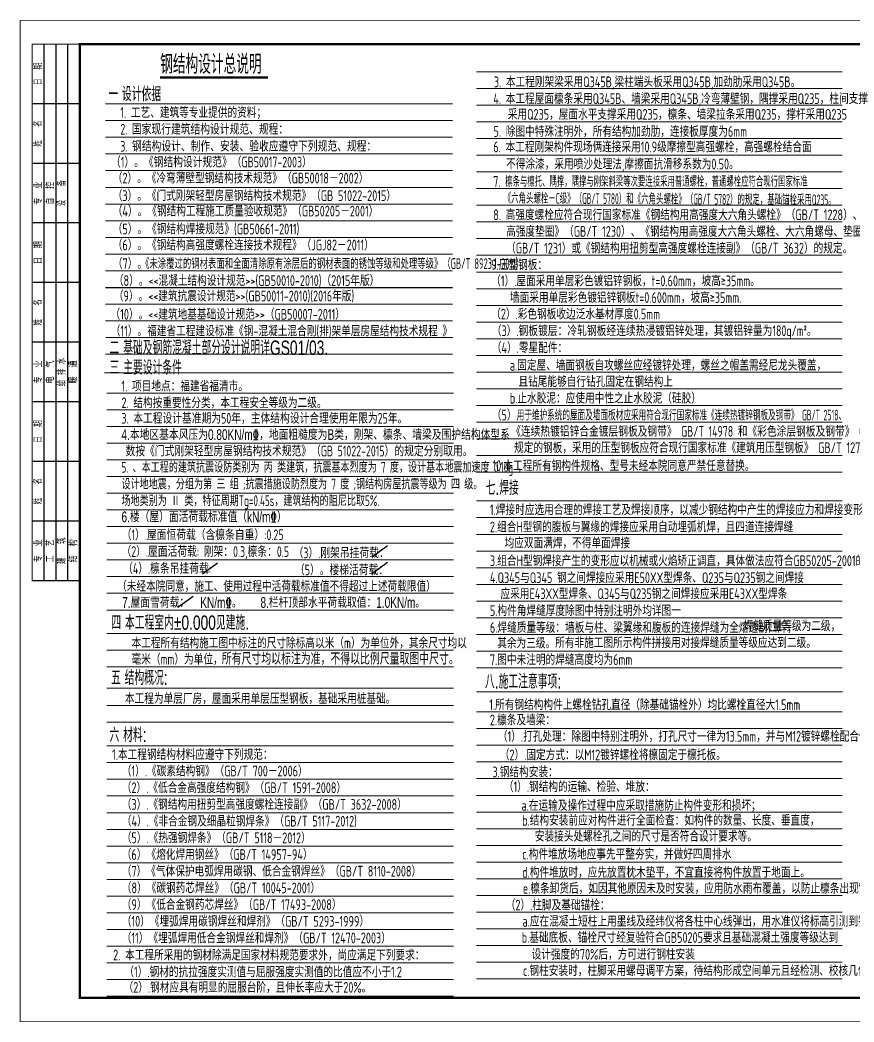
# Model space of a CAD drawing. Extents: x 287065 to 1473467, y 284802 to 344222.
# Drawn here: x 517427 to 552396, y 284812 to 326832 of the extents above; entities that cross this region are included whole.
import ezdxf
from ezdxf.enums import TextEntityAlignment as Align

# ---------------------------------------------------------------- set-up
doc = ezdxf.new("R2010")
doc.units = 0
doc.header["$LTSCALE"] = 1000
doc.linetypes.add('CENTER', pattern=[2, 1.25, -0.25, 0.25, -0.25])
for name, color, linetype in [('FRAME', 3, 'CONTINUOUS'), ('TEXT', 7, 'CONTINUOUS'), ('填充', 8, 'CONTINUOUS')]:
    doc.layers.add(name, color=color, linetype=linetype)
doc.styles.add('DIM', font='hromans.shx', dxfattribs={"width": 0.7, "bigfont": 'a.shx'})
doc.styles.add('DXFS', font='txt.shx', dxfattribs={"width": 0.7, "bigfont": 'dxfs.shx'})
doc.styles.add('hztxt', font='tssdeng.shx', dxfattribs={"width": 0.7, "height": 10, "bigfont": 'tssdchn.shx'})
doc.styles.add('sts', font='SROMANC', dxfattribs={"width": 0.8, "bigfont": 'STS'})

# ---------------------------------------------------------------- blocks, each defined once
blk = doc.blocks.new('A$C2F0C53E4')
at = {"layer": 'FRAME', "lineweight": 18}
blk.add_line((0, 0), (0, 42000), dxfattribs=at)
at = {"layer": 'FRAME'}
for points in [[(10, 42010, 20, 20, 0), (10, 10, 20, 20, 0), (59410, 10, 20, 20, 0), (59410, 42010, 20, 20, 0)], [(2510, 41010, 100, 100, 0), (2510, 1010, 100, 100, 0), (58410, 1010, 100, 100, 0), (58410, 41010, 100, 100, 0)]]:
    blk.add_lwpolyline(points, format="xyseb", close=True, dxfattribs=at)
blk.add_lwpolyline([(2510, 41010, 50, 50, 0), (510, 41010, 50, 50, 0), (510, 18510, 50, 50, 0), (2510, 18510, 50, 50, 0)], format="xyseb", dxfattribs=at)
for points in [[(1010, 18510), (1010, 41010)], [(1510, 18510), (1510, 41010)], [(2010, 18510), (2010, 41010)], [(2510, 38510), (510, 38510)], [(2510, 36010), (510, 36010)], [(2510, 33510), (510, 33510)], [(2510, 31010), (510, 31010)], [(2510, 28510), (510, 28510)], [(2510, 26010), (510, 26010)], [(2510, 23510), (510, 23510)], [(2510, 21010), (510, 21010)]]:
    blk.add_lwpolyline(points, dxfattribs=at)
at = {"layer": 'FRAME', "char_height": 300, "attachment_point": 5, "rotation": 90, "style": 'DXFS'}
for s, insert, width in [('{\\f宋体|b0|i0|c134|p2;日\\Ftxt.shx,dxfs.shx|c134;  \\f宋体|b0|i0|c134|p2;期\\P}', (760, 39760), 1132.5), ('姓   名', (760, 37260), 1185), ('{\\f宋体|b0|i0|c134|p2;专\\Ftxt.shx,dxfs.shx|c134;  \\f宋体|b0|i0|c134|p2;业\\P}', (760, 34760), 1203.38), ('{\\f宋体|b0|i0|c134|p2;自\\Ftxt.shx,dxfs.shx|c134;  \\f宋体|b0|i0|c134|p2;控\\P}', (1260, 34760), 1148.25), ('设   备', (1760, 34760), 1227), ('{\\f宋体|b0|i0|c134|p2;日\\Ftxt.shx,dxfs.shx|c134;  \\f宋体|b0|i0|c134|p2;期\\P}', (760, 32260), 1132.5), ('姓   名', (760, 29760), 1185), ('给 排 水', (1760, 27260), 1352.62), ('{\\f宋体|b0|i0|c134|p2;专\\Ftxt.shx,dxfs.shx|c134;  \\f宋体|b0|i0|c134|p2;业\\P}', (760, 27260), 1203.38), ('{\\f宋体|b0|i0|c134|p2;电\\Ftxt.shx,dxfs.shx|c134;  \\f宋体|b0|i0|c134|p2;气\\P}', (1260, 27260), 1182.38), ('{\\f宋体|b0|i0|c134|p2;暖\\Ftxt.shx,dxfs.shx|c134;  \\f宋体|b0|i0|c134|p2;通\\P}', (2230, 27260), 1200.75), ('{\\f宋体|b0|i0|c134|p2;日\\Ftxt.shx,dxfs.shx|c134;  \\f宋体|b0|i0|c134|p2;期\\P}', (760, 24760), 1132.5), ('姓   名', (760, 22260), 1185), ('{\\f宋体|b0|i0|c134|p2;专\\Ftxt.shx,dxfs.shx|c134;  \\f宋体|b0|i0|c134|p2;业\\P}', (760, 19760), 1203.38), ('{\\f宋体|b0|i0|c134|p2;工\\Ftxt.shx,dxfs.shx|c134;  \\f宋体|b0|i0|c134|p2;艺\\P}', (1260, 19760), 1177.12), ('建   筑', (1760, 19760), 1206), ('{\\f宋体|b0|i0|c134|p2;结\\Ftxt.shx,dxfs.shx|c134;  \\f宋体|b0|i0|c134|p2;构\\P}', (2230, 19760), 1192.88)]:
    blk.add_mtext(s, dxfattribs=dict(at, insert=insert, width=width))

msp = doc.modelspace()

# ---------------------------------------------------------------- linework, layer by layer
at = {"layer": 'TEXT', "color": 8, "lineweight": 15}
for p, q in [((536565.512, 324663.79), (551900.88, 324663.801)), ((536565.512, 324663.79), (551900.88, 324663.801)), ((536565.512, 323963.79), (551900.88, 323963.801)), ((521014.404, 323315.391), (535560.582, 323315.402)), ((536565.512, 323263.79), (551900.88, 323263.801)), ((521014.404, 322615.391), (535560.582, 322615.402)), ((536565.512, 322563.79), (551900.88, 322563.801)), ((521014.405, 321915.391), (535560.583, 321915.402)), ((536565.513, 321863.79), (551900.88, 321863.801)), ((521014.405, 321215.391), (535560.583, 321215.402)), ((536565.512, 321163.79), (551900.88, 321163.801)), ((521014.406, 320515.391), (535560.584, 320515.402)), ((536565.513, 320463.79), (551900.88, 320463.801)), ((521014.406, 319815.391), (535560.584, 319815.402)), ((536565.513, 319763.79), (551900.881, 319763.801)), ((521014.407, 319115.391), (535560.585, 319115.402)), ((536565.514, 319063.79), (551900.881, 319063.801)), ((521014.407, 318415.391), (535560.585, 318415.402)), ((536565.514, 318363.79), (551900.882, 318363.801)), ((521014.408, 317715.391), (535560.586, 317715.402)), ((536565.515, 317663.79), (551900.882, 317663.801)), ((521014.408, 317015.391), (535560.586, 317015.402)), ((536565.515, 316963.79), (551900.883, 316963.801)), ((521014.409, 316315.391), (535560.587, 316315.402)), ((536565.516, 316263.79), (551900.883, 316263.801)), ((521014.409, 315615.391), (535560.587, 315615.402)), ((536565.516, 315563.79), (551900.884, 315563.801)), ((521014.41, 314915.391), (535560.588, 314915.402)), ((521014.41, 314915.391), (535560.588, 314915.402)), ((536565.517, 314863.79), (551900.884, 314863.801)), ((521014.41, 314215.391), (535560.589, 314215.402)), ((521014.41, 314215.391), (535560.589, 314215.402)), ((536565.517, 314163.79), (551900.885, 314163.801)), ((521024.181, 313515.391), (535570.359, 313515.402)), ((521024.181, 313515.391), (535570.359, 313515.402)), ((536565.518, 313463.79), (551900.886, 313463.801)), ((521014.41, 312815.391), (535560.588, 312815.402)), ((521014.41, 312815.391), (535560.588, 312815.402)), ((521014.41, 312815.391), (535560.588, 312815.402)), ((521014.41, 312815.391), (535560.588, 312815.402)), ((536565.518, 312763.79), (551900.886, 312763.801)), ((520965.888, 312033.906), (535512.066, 312033.917)), ((520965.888, 312033.906), (535512.066, 312033.917)), ((521062.932, 312033.906), (535609.11, 312033.917)), ((536565.519, 312063.79), (551900.887, 312063.801)), ((521062.933, 311188.692), (535609.111, 311188.703)), ((536565.519, 311363.79), (551900.887, 311363.801)), ((536565.52, 310663.79), (551900.888, 310663.801)), ((521062.933, 310488.692), (535609.111, 310488.703)), ((521062.934, 309788.692), (535609.112, 309788.703)), ((536565.52, 309963.79), (551900.888, 309963.801)), ((521062.934, 309088.692), (535609.112, 309088.703)), ((536565.521, 309263.79), (551900.889, 309263.801)), ((536565.521, 308563.79), (551900.889, 308563.801)), ((521062.935, 308388.692), (535609.113, 308388.703)), ((521062.935, 307688.692), (535609.113, 307688.703)), ((536565.522, 307863.79), (551900.89, 307863.801)), ((521062.936, 306988.692), (535609.114, 306988.703)), ((536565.523, 306661.825), (551900.891, 306661.836)), ((536565.523, 306661.825), (551900.891, 306661.836)), ((521062.936, 306288.692), (535609.114, 306288.703)), ((536565.523, 305961.825), (551900.891, 305961.836)), ((521062.937, 305588.692), (535609.115, 305588.703)), ((536565.524, 305261.825), (551900.892, 305261.836)), ((521062.937, 304888.692), (535609.115, 304888.703)), ((536565.524, 304561.825), (551900.892, 304561.836)), ((521062.938, 304188.692), (535609.116, 304188.703)), ((536565.525, 303861.825), (551900.893, 303861.836)), ((521062.938, 303488.692), (535609.116, 303488.703)), ((536565.525, 303161.825), (551900.893, 303161.836)), ((521062.939, 302788.692), (535609.117, 302788.703)), ((536565.526, 302461.825), (551900.894, 302461.836)), ((521062.939, 302088.692), (535609.117, 302088.703)), ((536565.526, 301761.825), (551900.894, 301761.836)), ((521062.94, 301098.724), (535609.118, 301098.735)), ((536565.527, 301061.825), (551900.895, 301061.836)), ((521062.941, 300398.724), (535609.119, 300398.735)), ((536565.528, 300361.825), (551900.895, 300361.836)), ((521062.941, 299698.724), (535609.119, 299698.735)), ((536565.528, 299661.825), (551900.896, 299661.836)), ((521062.941, 298813.505), (535609.119, 298813.516)), ((536565.529, 298662.842), (551921.109, 298662.853)), ((521062.942, 298088.358), (535609.12, 298088.369)), ((536565.529, 297815.634), (551900.897, 297815.645)), ((536565.529, 297815.634), (551900.897, 297815.645)), ((521062.943, 297388.358), (535609.121, 297388.369)), ((536565.53, 297115.634), (551900.898, 297115.645)), ((536565.53, 297115.634), (551900.898, 297115.645)), ((521062.944, 296389.376), (535609.122, 296389.387)), ((536565.53, 296415.634), (551900.898, 296415.645)), ((536565.53, 296415.634), (551900.898, 296415.645)), ((521062.944, 295689.376), (535609.122, 295689.387)), ((536565.531, 295715.634), (551900.899, 295715.645)), ((536565.531, 295715.634), (551900.899, 295715.645)), ((521062.945, 294989.376), (535609.123, 294989.387)), ((536565.531, 295015.634), (551900.899, 295015.645)), ((521062.945, 294289.376), (535609.123, 294289.387)), ((536565.532, 294315.634), (551900.9, 294315.645)), ((521062.946, 293589.376), (535609.124, 293589.387)), ((536565.533, 293615.634), (551900.9, 293615.645)), ((521062.946, 292889.376), (535609.124, 292889.387)), ((536565.533, 292915.634), (551900.901, 292915.645)), ((521062.947, 292189.376), (535609.125, 292189.387)), ((536565.534, 292215.634), (551900.901, 292215.645)), ((521062.947, 291489.376), (535609.125, 291489.387)), ((536565.534, 291515.634), (551900.902, 291515.645)), ((521062.948, 290789.376), (535609.126, 290789.387)), ((521062.95, 290789.376), (535609.128, 290789.387)), ((536565.535, 290815.634), (551900.902, 290815.645)), ((521062.948, 290089.376), (535609.126, 290089.387)), ((521062.951, 290089.376), (535609.129, 290089.387)), ((536565.535, 290115.634), (551900.903, 290115.645)), ((521062.949, 289389.376), (535609.127, 289389.387)), ((521062.951, 289389.376), (535609.13, 289389.387)), ((536565.536, 289415.634), (551900.903, 289415.645)), ((521062.949, 288689.376), (535609.127, 288689.387)), ((521062.952, 288689.376), (535609.13, 288689.387)), ((521062.952, 288689.376), (535609.13, 288689.387)), ((536565.536, 288715.634), (551900.904, 288715.645)), ((521062.95, 287989.376), (535609.128, 287989.387)), ((521062.952, 287989.376), (535609.131, 287989.387)), ((521062.952, 287989.376), (535609.131, 287989.387)), ((536565.537, 288015.634), (551900.904, 288015.645)), ((536565.537, 288015.634), (551900.904, 288015.645)), ((521062.953, 287289.376), (535609.131, 287289.387)), ((521062.955, 287289.376), (535609.134, 287289.387)), ((521062.955, 287289.376), (535609.134, 287289.387)), ((536565.537, 287315.634), (551900.904, 287315.645)), ((536565.537, 287315.634), (551900.904, 287315.645)), ((521062.95, 286589.376), (535609.128, 286589.387)), ((521062.952, 286589.376), (535609.131, 286589.387)), ((521062.952, 286589.376), (535609.131, 286589.387)), ((536565.539, 286615.634), (551900.907, 286615.645)), ((536565.539, 286615.634), (551900.907, 286615.645)), ((536565.539, 286615.634), (551900.907, 286615.645)), ((521062.947, 285889.376), (535609.125, 285889.387)), ((521062.949, 285889.376), (535609.127, 285889.387)), ((521062.949, 285889.376), (535609.127, 285889.387))]:
    msp.add_line(p, q, dxfattribs=at)
at = {"layer": 'TEXT'}
msp.add_line((521014.409, 315615.391), (535560.587, 315615.402), dxfattribs=at)
msp.add_line((521014.409, 315615.391), (535560.587, 315615.402), dxfattribs=at)
at = {"layer": 'TEXT', "linetype": 'Continuous', "ltscale": 0.125}
for p, q in [((532188.635, 304325.526), (532830.742, 304790.678)), ((525071.913, 303600.955), (525714.02, 304066.107)), ((532188.636, 303625.526), (532830.743, 304090.678)), ((524038.86, 302200.955), (524680.967, 302666.106))]:
    msp.add_line(p, q, dxfattribs=at)
at = {"layer": 'TEXT', "const_width": 100}
msp.add_lwpolyline([(523300.367, 324416.835), (527826.471, 324416.841)], dxfattribs=at)

# ---------------------------------------------------------------- block references
at = {"layer": '填充'}
msp.add_blockref('A$C2F0C53E4', (517426.972, 284811.708), dxfattribs=at)

# ---------------------------------------------------------------- texts
at = {"layer": 'TEXT'}
for s, height, style, width, p in [('钢结构设计总说明', 800, 'sts', 0.7, (523302.489, 324575.801)), ('3. 本工程刚架梁采用Q345B,梁柱端头板采用Q345B,加劲肋采用Q345B。', 450, 'hztxt', 0.72, (537295.733, 324013.79)), ('一 设计依据', 600, 'sts', 0.72, (521132.464, 323427.261)), ('4. 本工程屋面檩条采用Q345B、墙梁采用Q345B,冷弯薄壁钢，隅撑采用Q235，柱间支撑', 450, 'hztxt', 0.72, (537273.962, 323309.931)), ('采用Q235，屋面水平支撑采用Q235，檩条、墙梁拉条采用Q235，撑杆采用Q235', 450, 'hztxt', 0.72, (537878.215, 322650.764)), ('5. 除图中特殊注明外，所有结构加劲肋，连接板厚度为6mm', 450, 'hztxt', 0.72, (537281.673, 321932.814)), ('6. 本工程刚架构件现场俩连接采用10.9级摩擦型高强螺栓，高强螺栓结合面', 450, 'hztxt', 0.72, (537273.754, 321283.748)), ('不得涂漆，采用喷沙处理法,摩擦面抗滑移系数为0.50。', 450, 'hztxt', 0.72, (537807.782, 320565.921)), ('（2）。《冷弯薄壁型钢结构技术规范》（GB50018－2002）', 450, 'hztxt', 0.72, (521315.189, 319977.138)), ('7. ', 450, 'hztxt', 0.72, (537269.607, 319838.49)), ('（3）。《门式刚架轻型房屋钢结构技术规范》（GB 51022-2015）', 450, 'hztxt', 0.72, (521315.19, 319241.837)), ('（4）。《钢结构工程施工质量验收规范》（GB50205－2001）', 450, 'hztxt', 0.72, (521315.19, 318592.553)), ('（5）。《钢结构焊接规范》(GB50661-2011)', 450, 'hztxt', 0.72, (521315.191, 317846.087)), ('（6）。《钢结构高强度螺栓连接技术规程》（JGJ82－2011）', 450, 'hztxt', 0.72, (521315.191, 317172.665)), ('（7）。', 450, 'hztxt', 0.72, (521321.352, 316393.614)), ('《未涂覆过的钢材表面和全面清除原有涂层后的钢材表面的锈蚀等级和处理等级》（GB/T 8923.1-2011）', 450, 'hztxt', 0.6, (522499.626, 316393.614)), ('9.压型钢板：', 450, 'hztxt', 0.72, (537184.872, 316341.631)), ('（8）。<<混凝土结构设计规范>>(GB50010-2010)（2015年版）', 450, 'hztxt', 0.72, (521362.867, 315680.69)), ('（1）.屋面采用单层彩色镀铝锌钢板，t=0.60mm，坡高≥35mm。', 450, 'hztxt', 0.72, (537184.873, 315666.402)), ('（9）。<<建筑抗震设计规范>>(GB50011-2010)(2016年版)', 450, 'hztxt', 0.72, (521360.021, 315031.981)), ('    墙面采用单层彩色镀铝锌钢板t=0.600mm，坡高≥35mm.', 450, 'hztxt', 0.72, (537184.873, 314966.402)), ('（10）。<<建筑地基基础设计规范>>（GB50007-2011）', 450, 'hztxt', 0.72, (521221.913, 314265.957)), ('（2）.彩色钢板收边泛水基材厚度0.5mm', 450, 'hztxt', 0.72, (537184.874, 314274.775)), ('（11）。福建省工程建设标准《钢-混凝土混合刚(排)架单层房屋结构技术规程 》', 450, 'hztxt', 0.72, (521231.684, 313565.957)), ('（4）.零星配件：', 450, 'hztxt', 0.72, (537210.885, 312861.984)), ('a.固定屋、墙面钢板自攻螺丝应经镀锌处理，螺丝之帽盖需经尼龙头覆盖，', 450, 'hztxt', 0.72, (537964.856, 312129.918)), ('三 主要设计条件', 600, 'sts', 0.72, (521180.993, 311957.419)), ('且钻尾能够自行钻孔固定在钢结构上', 450, 'hztxt', 0.72, (538326.684, 311443.303)), ('2. 结构按重要性分类，本工程安全等级为二级。', 450, 'hztxt', 0.72, (521680.994, 310554.587)), ('b.止水胶泥：应使用中性之止水胶泥（硅胶）', 450, 'hztxt', 0.72, (537964.857, 310747.906)), ('5. 、本工程的建筑抗震设防类别为 丙 类建筑，抗震基本烈度为 7 度，设计基本地震加速度 0.10g ，', 450, 'hztxt', 0.65, (521680.996, 307850.283)), ('10.本工程所有钢构件规格、型号未经本院同意严禁任意替换。', 450, 'hztxt', 0.72, (537237.845, 307915.628)), ('设计地地震，分组为第 三 组 ;抗震措施设防烈度为 7 度 ;钢结构房屋抗震等级为 四 级。', 450, 'hztxt', 0.65, (521680.996, 307150.283)), ('七.焊接', 600, 'sts', 0.72, (536949.917, 306911.801)), ('场地类别为 Ⅱ 类，特征周期Tg=0.45s，建筑结构的阻尼比取5%.', 450, 'hztxt', 0.65, (521680.997, 306450.283)), ('1.焊接时应选用合理的焊接工艺及焊接顺序，以减少钢结构中产生的焊接应力和焊接变形', 450, 'hztxt', 0.72, (537129.993, 306067.48)), ('2.组合H型钢的腹板与翼缘的焊接应采用自动埋弧机焊，且四道连接焊缝', 450, 'hztxt', 0.72, (537129.993, 305348.587)), ('均应双面满焊，不得单面焊接', 450, 'hztxt', 0.72, (537744.34, 304676.686)), ('3.组合H型钢焊接产生的变形应以机械或火焰矫正调直，具体做法应符合GB50205-2001的相关规定', 450, 'hztxt', 0.72, (537129.994, 303929.906)), ('4.Q345与Q345 钢之间焊接应采用E50XX型焊条、Q235与Q235钢之间焊接', 450, 'hztxt', 0.72, (537129.995, 303218.464)), ('（未经本院同意，施工、使用过程中活荷载标准值不得超过上述荷载限值）', 450, 'hztxt', 0.72, (521496.788, 302860.676)), ('应采用E43XX型焊条、Q345与Q235钢之间焊接应采用E43XX型焊条', 450, 'hztxt', 0.72, (537576.792, 302545.022)), ('5.构件角焊缝厚度除图中特别注明外均详图一', 450, 'hztxt', 0.72, (537129.996, 301839.301)), ('四 本工程室内%%P0.000见建施.', 600, 'sts', 0.72, (521254.536, 301260.299)), ('6.焊缝质量等级：墙板与柱、梁翼缘和腹板的连接焊缝为全熔透剖口焊，', 450, 'hztxt', 0.72, (537129.996, 301129.189)), ('焊缝质量等级为二级，', 450, 'hztxt', 0.72, (547768.883, 301199.92)), ('本工程所有结构施工图中标注的尺寸除标高以米（m）为单位外，其余尺寸均以', 450, 'hztxt', 0.72, (522102.254, 300480.266)), ('其余为三级。', 450, 'hztxt', 0.72, (537437.17, 300474.852)), ('所有非施工图所示构件拼接用对接焊缝质量等级应达到二级。', 450, 'hztxt', 0.72, (539866.628, 300494.193)), ('毫米（mm）为单位，', 450, 'hztxt', 0.72, (522102.254, 299798.216)), ('所有尺寸均以标注为准，不得以比例尺量取图中尺寸。', 500, 'hztxt', 0.72, (525887.232, 299799.4)), ('7.图中未注明的焊缝高度均为6mm', 450, 'hztxt', 0.72, (537129.997, 299784.079)), ('五 结构概况:', 600, 'sts', 0.72, (521242.237, 298947.021)), ('八.施工注意事项:', 600, 'sts', 0.72, (536921.998, 298792.956)), ('1.所有钢结构构件上螺栓钻孔直径（除基础锚栓外）均比螺栓直径大1.5mm', 450, 'hztxt', 0.72, (537102.074, 297892.862)), ('2.檩条及墙梁：', 450, 'hztxt', 0.72, (537130, 297253.238)), ('六 材料:', 600, 'sts', 0.72, (521181.004, 296551.162)), ('（1）.打孔处理：除图中特别注明外，打孔尺寸一律为13.5mm，并与M12镀锌螺栓配合使用。', 450, 'hztxt', 0.72, (537465.098, 296562.232)), ('1.本工程钢结构材料应遵守下列规范：', 450, 'hztxt', 0.72, (521287.248, 295801.888)), ('（2）.固定方式：以M12镀锌螺栓将檩固定于檩托板。', 450, 'hztxt', 0.72, (537546.1, 295789.811)), ('3.钢结构安装：', 450, 'hztxt', 0.72, (537235.587, 295072.091)), ('（1）.钢结构的运输、检验、堆放：', 450, 'hztxt', 0.72, (537716.423, 294454.363)), ('（3）.《钢结构用扭剪型高强度螺栓连接副》（GB/T 3632-2008）', 450, 'hztxt', 0.72, (521694.594, 293709.181)), ('a.在运输及操作过程中应采取措施防止构件变形和损坏；', 450, 'hztxt', 0.72, (538455.235, 293667.766)), ('（4）.《非合金钢及细晶粒钢焊条》（GB/T 5117-2012)', 450, 'hztxt', 0.72, (521694.595, 293009.181)), ('b.结构安装前应对构件进行全面检查：如构件的数量、长度、垂直度，', 450, 'hztxt', 0.72, (538483.16, 293042.857)), ('（5）.《热强钢焊条》（GB/T 5118－2012）', 450, 'hztxt', 0.72, (521694.595, 292309.181)), ('安装接头处螺栓孔之间的尺寸是否符合设计要求等。', 450, 'hztxt', 0.72, (539013.732, 292373.147)), ('c.构件堆放场地应事先平整夯实，并做好四周排水', 450, 'hztxt', 0.72, (538483.161, 291624.259)), ('（7）《气体保护电弧焊用碳钢、低合金钢焊丝》（GB/T 8110-2008）', 450, 'hztxt', 0.72, (521694.596, 290909.181)), ('d.构件堆放时，应先放置枕木垫平，不宜直接将构件放置于地面上。', 450, 'hztxt', 0.72, (538483.162, 290861.92)), ('（8）《碳钢药芯焊丝》（GB/T 10045-2001）', 450, 'hztxt', 0.72, (521694.597, 290209.181)), ('e.檩条卸货后，如因其他原因未及时安装，应用防水雨布覆盖，以防止檩条出现“白化”现象', 450, 'hztxt', 0.72, (538511.087, 290190.803)), ('（9）《低合金钢药芯焊丝》（GB/T 17493-2008）', 450, 'hztxt', 0.72, (521694.597, 289509.181)), ('（2）.柱脚及基础锚栓：', 450, 'hztxt', 0.72, (537794.789, 289490.029)), ('（10）《埋弧焊用碳钢焊丝和焊剂》（GB/T 5293-1999）', 450, 'hztxt', 0.72, (521694.598, 288809.181)), ('a.应在混凝土短柱上用墨线及经纬仪将各柱中心线弹出，用水准仪将标高引测到锚栓上', 450, 'hztxt', 0.72, (538492.913, 288810.158)), ('（11）《埋弧焊用低合金钢焊丝和焊剂》（GB/T 12470-2003）', 450, 'hztxt', 0.72, (521694.598, 288109.181)), ('b.基础底板、锚栓尺寸经复验符合GB50205要求且基础混凝土强度等级达到', 450, 'hztxt', 0.72, (538463.917, 288129.229)), ('2. 本工程所采用的钢材除满足国家材料规范要求外，尚应满足下列要求：', 450, 'hztxt', 0.72, (521330.555, 287390.905)), ('设计强度的70%后，方可进行钢柱安装', 450, 'hztxt', 0.72, (538877.711, 287423.291)), ('（1）.钢材的抗拉强度实测值与屈服强度实测值的比值应不小于1.2', 450, 'hztxt', 0.72, (521803.451, 286686.27)), ('c.钢柱安装时，柱脚采用螺母调平方案，待结构形成空间单元且经检测、校核几何尺寸无误后，', 450, 'hztxt', 0.72, (538515.237, 286737.936)), ('（2）.钢材应具有明显的屈服台阶，且伸长率应大于20%%%。', 450, 'hztxt', 0.72, (521770.788, 286037.498))]:
    msp.add_text(s, height=height, rotation=0.0000426, dxfattribs=dict(at, style=style, width=width)).set_placement(p)
at = {"layer": 'TEXT', "color": 7, "style": 'hztxt', "width": 0.72}
msp.add_text('1. 工艺、建筑等专业提供的资料；', height=450, rotation=0.0000426, dxfattribs=at).set_placement((521632.465, 322727.262))
at = {"layer": 'TEXT', "style": 'hztxt'}
for s, rotation, width, p, p2 in [('檩条与檩托、隅撑，隅撑与刚架斜梁等次要连接采用普通螺栓，普通螺栓应符合现行国家标准', 0.0000403, 0.688434, (537773.506, 319838.49), (550448.274, 319838.499)), ('《六角头螺栓－C级》（GB/T 5780）和《六角头螺栓》（GB/T 5782）的规定，基础锚栓采用Q235。', 359.6861884, 0.636241, (537705.005, 319140.061), (551628.38, 319063.801))]:
    msp.add_text(s, height=450, rotation=rotation, dxfattribs=dict(at, width=width)).set_placement(p, p2, align=Align.FIT)
at = {"layer": 'TEXT', "color": 1, "style": 'hztxt'}
for s, rotation, width, p in [('8. 高强度螺栓应符合现行国家标准《钢结构用高强度大六角头螺栓》（GB/T 1228）、《钢结构用', 0.0000426, 0.72, (537269.608, 318438.49)), ('高强度垫圈》（GB/T 1230）、《钢结构用高强度大六角头螺栓、大六角螺母、垫圈技术条件》', 0.0000426, 0.72, (537810.286, 317740.061)), ('（GB/T 1231）或《钢结构用扭剪型高强度螺栓连接副》（GB/T 3632）的规定。', 0.0000426, 0.72, (537810.287, 317040.061)), ('1. 项目地点：福建省福清市。', 0.0000426, 0.72, (521680.993, 311254.587)), ('（5）.', 0.0000426, 0.72, (537210.885, 310037.503)), ('《连续热镀铝锌合金镀层钢板及钢带》 GB/T 14978 和《彩色涂层钢板及钢带》 GB/T 12754', 0.000044, 0.69744, (538022.901, 309355.566)), ('数按《门式刚架轻型房屋钢结构技术规范》（GB 51022-2015）的规定分别取用。', 0.0000426, 0.7, (521850.403, 308530.261)), ('规定的钢板，采用的压型钢板应符合现行国家标准《建筑用压型钢板》 GB/T 12755的规定。', 0.0000426, 0.72, (538142.464, 308671.92))]:
    msp.add_text(s, height=450, rotation=rotation, dxfattribs=dict(at, width=width)).set_placement(p)
at = {"layer": 'TEXT', "color": 2}
for s, height, style, width, p in [('（3）.钢板镀层：冷轧钢板经连续热浸镀铝锌处理，其镀铝锌量为180g/m\x8c2\x8d。', 450, 'hztxt', 0.7, (537210.885, 313574.945)), ('二 基础及钢筋混凝土部分设计说明详GS01/03.', 600, 'sts', 0.72, (521180.992, 312788.34)), ('本工程为单层厂房，屋面采用单层压型钢板，基础采用桩基础。', 450, 'hztxt', 0.72, (521825.664, 298151.464))]:
    msp.add_text(s, height=height, rotation=0.0000426, dxfattribs=dict(at, style=style, width=width)).set_placement(p)
at = {"layer": 'TEXT', "color": 1, "style": 'hztxt', "width": 0.689545}
msp.add_text('用于维护系统的屋面及墙面板材应采用符合现行国家标准《连续热镀锌钢板及钢带》 GB/T 2518、', height=450, rotation=0.000044, dxfattribs=at).set_placement((538252.931, 310037.503), (552066.045, 310037.513), align=Align.FIT)
at = {"layer": 'TEXT', "linetype": 'CENTER', "style": 'DIM', "width": 0.7}
for s, p in [('4.本地区基本风压为0.80KN/m%%132，地面粗糙度为B类，刚架、檩条、墙梁及围护结构体型系', (521680.995, 309219.082)), ('8.栏杆顶部水平荷载取值：1.0KN/m。', (527509.122, 302179.558))]:
    msp.add_text(s, height=450, rotation=0.0000426, dxfattribs=at).set_placement(p)
at = {"layer": 'TEXT', "color": 2, "linetype": 'CENTER', "width": 0.7}
for s, style, p in [('6.楼（屋）面活荷载标准值（kN/m\x84）', 'DIM', (521680.997, 305771.045)), ('（3）.刚架吊挂荷载：  ', 'hztxt', (528899.502, 304260.298)), ('（4）.檩条吊挂荷载:', 'hztxt', (521749.147, 303605.137)), ('（5）。楼梯活荷载： ', 'hztxt', (528956.64, 303545.483)), ('7.屋面雪荷载：    KN/m\x84。', 'DIM', (521709.122, 302179.558))]:
    msp.add_text(s, height=450, rotation=0.0000426, dxfattribs=dict(at, style=style)).set_placement(p)
at = {"layer": 'TEXT', "color": 0, "style": 'hztxt', "width": 0.72}
for s, p in [('（1）.《碳素结构钢》（GB/T 700－2006）', (521694.593, 295109.181)), ('（2）.《低合金高强度结构钢》（GB/T 1591-2008）', (521694.594, 294409.181)), ('（6）《熔化焊用钢丝》（GB/T 14957-94）', (521694.596, 291609.181))]:
    msp.add_text(s, height=450, rotation=0.0000426, dxfattribs=at).set_placement(p)
at = {"layer": 'TEXT', "char_height": 450, "attachment_point": 1, "rotation": 0.0000426, "style": 'hztxt'}
for s, insert, width in [('2. 国家现行建筑结构设计规范、规程：', (521632.465, 322478.08), 9314.23), ('3. 钢结构设计、制作、安装、验收应遵守下列规范、规程：', (521632.466, 321763.704), 15043.5783), ('（1）。《钢结构设计规范》（GB50017-2003）', (521241.824, 321098.053), 11018.9898)]:
    msp.add_mtext(s, dxfattribs=dict(at, insert=insert, width=width))
at = {"layer": 'TEXT', "insert": (521680.994, 310354.655), "char_height": 450, "attachment_point": 1, "rotation": 0.0000426, "style": 'hztxt'}
msp.add_mtext('3. 本工程设计基准期为50年，主体结构设计合理使用年限为25年。', dxfattribs=at)
at = {"layer": 'TEXT', "color": 2, "linetype": 'CENTER', "char_height": 450, "attachment_point": 1, "rotation": 0.0000426, "style": 'hztxt'}
for s, insert in [('（1）.屋面恒荷载（含檩条自重）:0.25', (521690.998, 305467.913)), ('（2）.屋面活荷载: 刚架：0.3,檩条：0.5', (521681.661, 304765.185))]:
    msp.add_mtext(s, dxfattribs=dict(at, insert=insert))

doc.saveas('drawing.dxf')
